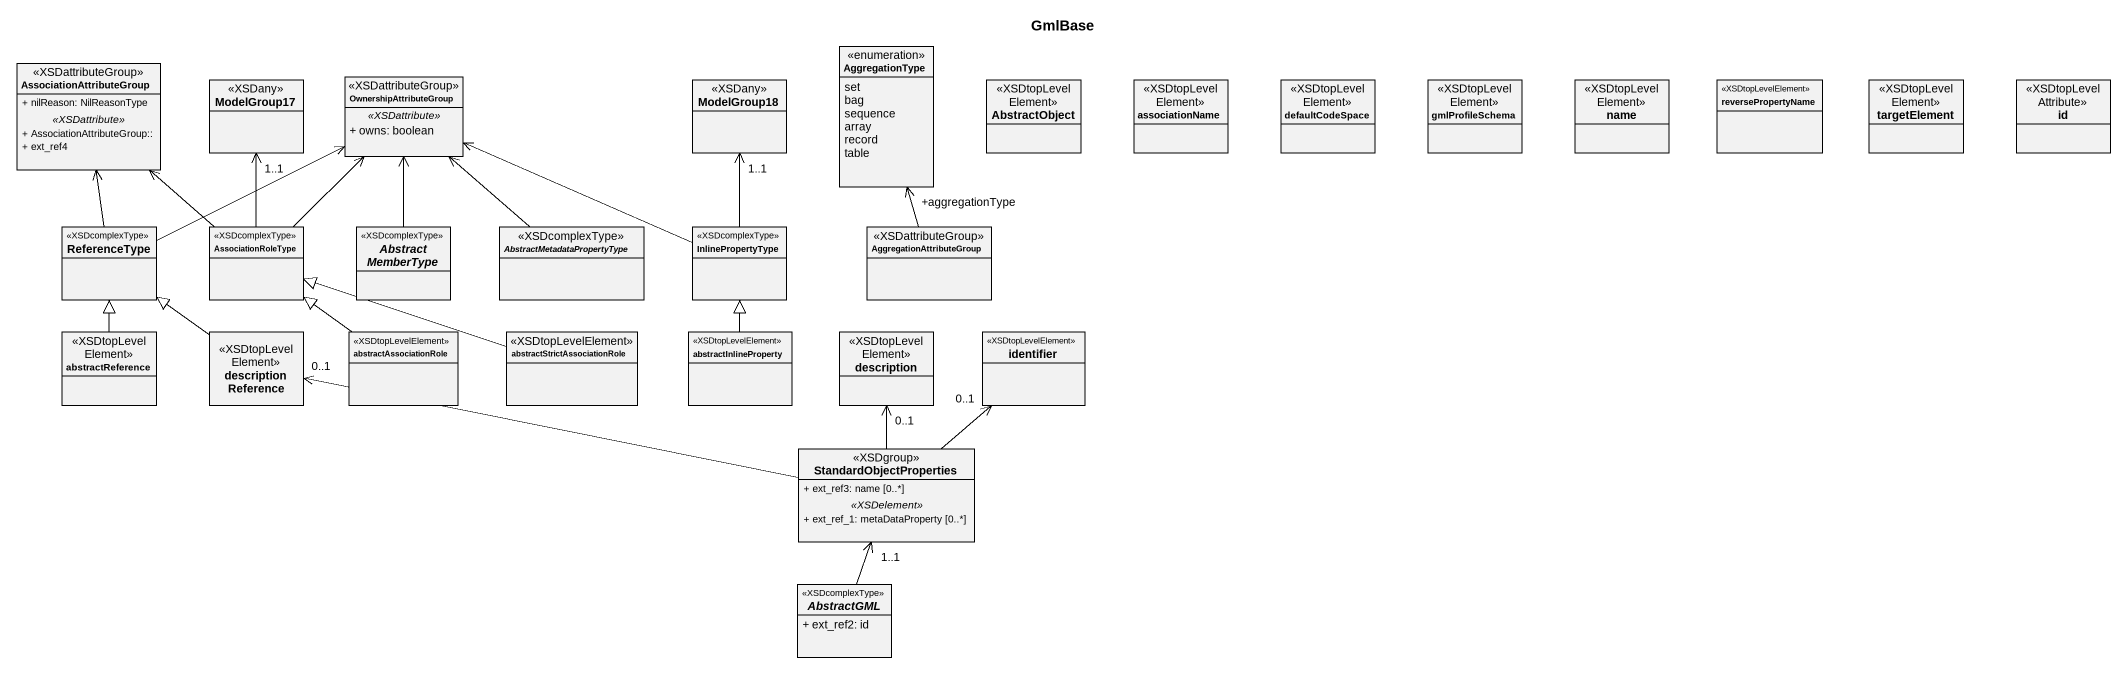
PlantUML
@startuml
title GmlBase
hide circle
hide empty members
skinparam classAttributeIconSize 0
class AssociationAttributeGroup <<XSDattributeGroup>> {
  + nilReason: NilReasonType
  .. <<XSDattribute>> ..
  + AssociationAttributeGroup::
  + ext_ref4
}
class ModelGroup17 <<XSDany>>
class OwnershipAttributeGroup <<XSDattributeGroup>> {
  .. <<XSDattribute>> ..
  + owns: boolean
}
class ModelGroup18 <<XSDany>>
enum AggregationType {
  set
  bag
  sequence
  array
  record
  table
}
class AbstractObject <<XSDtopLevelElement>>
class associationName <<XSDtopLevelElement>>
class defaultCodeSpace <<XSDtopLevelElement>>
class gmlProfileSchema <<XSDtopLevelElement>>
class name <<XSDtopLevelElement>>
class reversePropertyName <<XSDtopLevelElement>>
class targetElement <<XSDtopLevelElement>>
class id <<XSDtopLevelAttribute>>
class ReferenceType <<XSDcomplexType>>
class AssociationRoleType <<XSDcomplexType>>
abstract class AbstractMemberType <<XSDcomplexType>>
abstract class AbstractMetadataPropertyType <<XSDcomplexType>>
class InlinePropertyType <<XSDcomplexType>>
class AggregationAttributeGroup <<XSDattributeGroup>>
class abstractReference <<XSDtopLevelElement>>
class descriptionReference <<XSDtopLevelElement>>
class abstractAssociationRole <<XSDtopLevelElement>>
class "abstractStrictAssociationRole" as abstractStrictAssociationRol <<XSDtopLevelElement>>
class abstractInlineProperty <<XSDtopLevelElement>>
class description <<XSDtopLevelElement>>
class identifier <<XSDtopLevelElement>>
class StandardObjectProperties <<XSDgroup>> {
  + ext_ref3: name [0..*]
  .. <<XSDelement>> ..
  + ext_ref_1: metaDataProperty [0..*]
}
abstract class AbstractGML <<XSDcomplexType>> {
  + ext_ref2: id
}
ReferenceType -up-> AssociationAttributeGroup
ReferenceType -right-> OwnershipAttributeGroup
AssociationRoleType -up-> AssociationAttributeGroup
AssociationRoleType -up-> "1..1" ModelGroup17
AssociationRoleType -up-> OwnershipAttributeGroup
AbstractMemberType -up-> OwnershipAttributeGroup
AbstractMetadataPropertyType -up-> OwnershipAttributeGroup
InlinePropertyType -left-> OwnershipAttributeGroup
InlinePropertyType -up-> "1..1" ModelGroup18
AggregationAttributeGroup -up-> "+aggregationType" AggregationType
abstractReference -up-|> ReferenceType
descriptionReference -up-|> ReferenceType
abstractAssociationRole -up-|> AssociationRoleType
abstractStrictAssociationRol -left-|> AssociationRoleType
abstractInlineProperty -up-|> InlinePropertyType
StandardObjectProperties -left-> "0..1" descriptionReference
StandardObjectProperties -up-> "0..1" description
StandardObjectProperties -up-> "0..1" identifier
AbstractGML -up-> "1..1" StandardObjectProperties
@enduml
